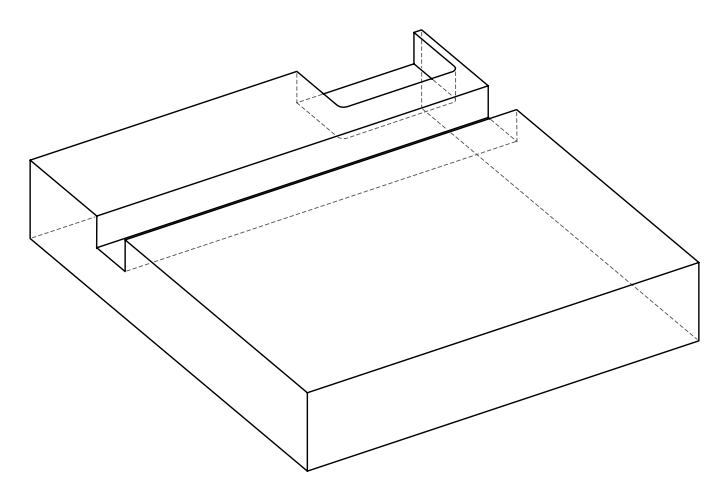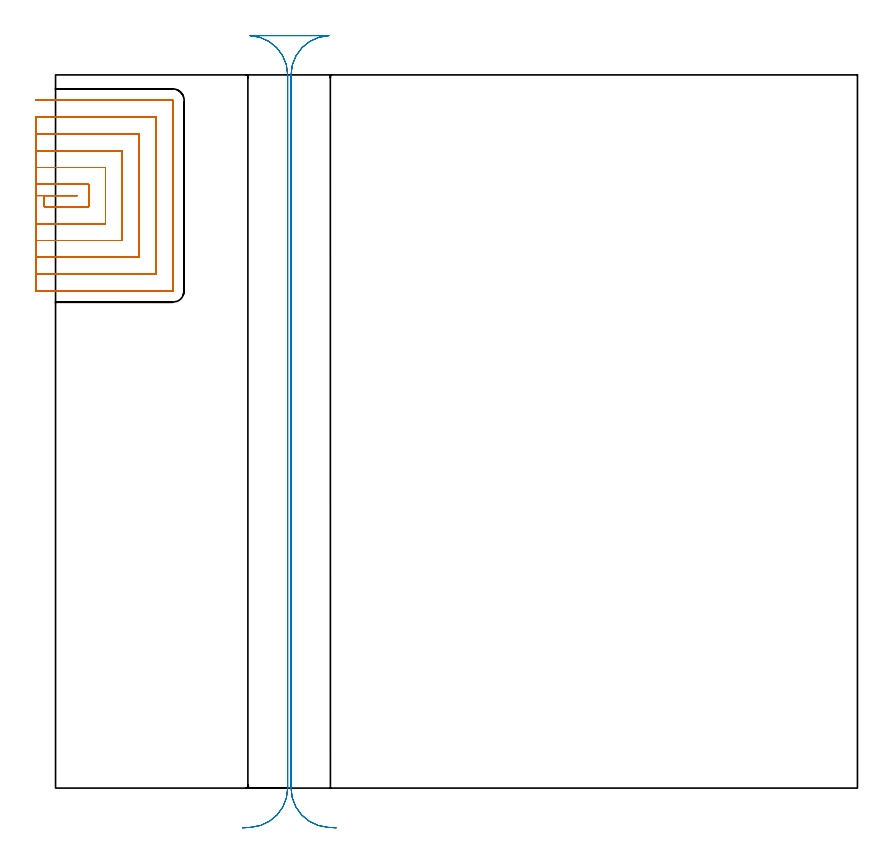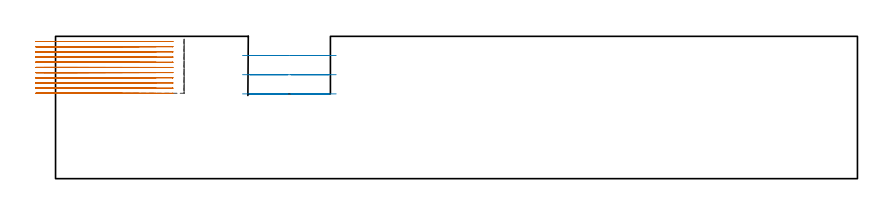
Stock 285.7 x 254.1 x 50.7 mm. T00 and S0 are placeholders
(PLAN: 2 operations, 1 tool changes, 27.5 min)
(1 MILL_SLOT | SLOT_PARTIAL_RECTANGULAR | NXT0201_009 | Follow Part, ap 2, ae 75% | 23.73 min | 70523 mm3)
(2 MILL_RECTANGULAR_SLOT | SLOT_RECTANGULAR | UGT0201_006 | Follow Part, ap 7, ae 75% | 3.81 min | 152124 mm3)
(TOOL NXT0201_009 | ENDMILL 8mm [2P460-0800-NA 1630] | D8 FL26 Z6)
(TOOL UGT0201_006 | End Mill 28 mm | D28 FL25 Z2)
(OP 1 MILL_SLOT)
G17 G21 G94 G90
T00 M6
G54
G17 G0 G90 X-7. Y211.1 S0 M3
G43 Z60.7 H1
Z48.854
G94 G1 X-4. F250.
X7.8 F500.
X-4.
Y207.1
X11.8
Y215.1
X-4.
X-7. F250.
Y201.1
X-4.
X17.8 F500.
Y221.1
X-4.
X-7. F250.
Y195.1
X-4.
X23.8 F500.
Y227.1
X-4.
X-7. F250.
Y189.1
X-4.
X29.8 F500.
Y233.1
X-4.
X-7. F250.
Y183.1
X-4.
X35.8 F500.
Y239.1
X-4.
X-7. F250.
Y177.1
X-4.
X41.7 F500.
X41.755 Y177.105
X41.795 Y177.145
X41.8 Y177.2
Y245.
X41.795 Y245.055
X41.755 Y245.095
X41.7 Y245.1
X-4.
X-7. F250.
G0 Y211.1 Z47.009
G1 X-4.
X7.8 F500.
X-4.
Y207.1
X11.8
Y215.1
X-4.
X-7. F250.
Y201.1
X-4.
X17.8 F500.
Y221.1
X-4.
X-7. F250.
Y195.1
X-4.
X23.8 F500.
Y227.1
X-4.
X-7. F250.
Y189.1
X-4.
X29.8 F500.
Y233.1
X-4.
X-7. F250.
Y183.1
X-4.
X35.8 F500.
Y239.1
X-4.
X-7. F250.
Y177.1
X-4.
X41.7 F500.
X41.755 Y177.105
X41.795 Y177.145
X41.8 Y177.2
Y245.
X41.795 Y245.055
X41.755 Y245.095
X41.7 Y245.1
X-4.
X-7. F250.
G0 Y211.1 Z45.164
G1 X-4.
X7.8 F500.
X-4.
Y207.1
X11.8
Y215.1
X-4.
X-7. F250.
Y201.1
X-4.
X17.8 F500.
Y221.1
X-4.
X-7. F250.
Y195.1
X-4.
X23.8 F500.
Y227.1
X-4.
X-7. F250.
Y189.1
X-4.
X29.8 F500.
Y233.1
X-4.
X-7. F250.
Y183.1
X-4.
X35.8 F500.
Y239.1
X-4.
X-7. F250.
Y177.1
X-4.
X41.7 F500.
X41.755 Y177.105
X41.795 Y177.145
X41.8 Y177.2
Y245.
X41.795 Y245.055
X41.755 Y245.095
X41.7 Y245.1
X-4.
X-7. F250.
G0 Y211.1 Z43.318
G1 X-4.
X7.8 F500.
X-4.
Y207.1
X11.8
Y215.1
X-4.
X-7. F250.
Y201.1
X-4.
X17.8 F500.
Y221.1
X-4.
X-7. F250.
Y195.1
X-4.
X23.8 F500.
Y227.1
X-4.
X-7. F250.
Y189.1
X-4.
X29.8 F500.
Y233.1
X-4.
X-7. F250.
Y183.1
X-4.
X35.8 F500.
Y239.1
X-4.
X-7. F250.
Y177.1
X-4.
X41.7 F500.
X41.755 Y177.105
X41.795 Y177.145
X41.8 Y177.2
Y245.
X41.795 Y245.055
X41.755 Y245.095
X41.7 Y245.1
X-4.
X-7. F250.
G0 Y211.1 Z41.473
G1 X-4.
X7.8 F500.
X-4.
Y207.1
X11.8
Y215.1
X-4.
X-7. F250.
Y201.1
X-4.
X17.8 F500.
Y221.1
X-4.
X-7. F250.
Y195.1
X-4.
X23.8 F500.
Y227.1
X-4.
X-7. F250.
Y189.1
X-4.
X29.8 F500.
Y233.1
X-4.
X-7. F250.
Y183.1
X-4.
X35.8 F500.
Y239.1
X-4.
X-7. F250.
Y177.1
X-4.
X41.7 F500.
X41.755 Y177.105
X41.795 Y177.145
X41.8 Y177.2
Y245.
X41.795 Y245.055
X41.755 Y245.095
X41.7 Y245.1
X-4.
X-7. F250.
G0 Y211.1 Z39.627
G1 X-4.
X7.8 F500.
X-4.
Y207.1
X11.8
Y215.1
X-4.
X-7. F250.
Y201.1
X-4.
X17.8 F500.
Y221.1
X-4.
X-7. F250.
Y195.1
X-4.
X23.8 F500.
Y227.1
X-4.
X-7. F250.
Y189.1
X-4.
X29.8 F500.
Y233.1
X-4.
X-7. F250.
Y183.1
X-4.
X35.8 F500.
Y239.1
X-4.
X-7. F250.
Y177.1
X-4.
X41.7 F500.
X41.755 Y177.105
X41.795 Y177.145
X41.8 Y177.2
Y245.
X41.795 Y245.055
X41.755 Y245.095
X41.7 Y245.1
X-4.
X-7. F250.
G0 Y211.1 Z37.782
G1 X-4.
X7.8 F500.
X-4.
Y207.1
X11.8
Y215.1
X-4.
X-7. F250.
Y201.1
X-4.
X17.8 F500.
Y221.1
X-4.
X-7. F250.
Y195.1
X-4.
X23.8 F500.
Y227.1
X-4.
X-7. F250.
Y189.1
X-4.
X29.8 F500.
Y233.1
X-4.
X-7. F250.
Y183.1
X-4.
X35.8 F500.
Y239.1
X-4.
X-7. F250.
Y177.1
X-4.
X41.7 F500.
X41.755 Y177.105
X41.795 Y177.145
X41.8 Y177.2
Y245.
X41.795 Y245.055
X41.755 Y245.095
X41.7 Y245.1
X-4.
X-7. F250.
G0 Y211.1 Z35.936
G1 X-4.
X7.8 F500.
X-4.
Y207.1
X11.8
Y215.1
X-4.
X-7. F250.
Y201.1
X-4.
X17.8 F500.
Y221.1
X-4.
X-7. F250.
Y195.1
X-4.
X23.8 F500.
Y227.1
X-4.
X-7. F250.
Y189.1
X-4.
X29.8 F500.
Y233.1
X-4.
X-7. F250.
Y183.1
X-4.
X35.8 F500.
Y239.1
X-4.
X-7. F250.
Y177.1
X-4.
X41.7 F500.
X41.755 Y177.105
X41.795 Y177.145
X41.8 Y177.2
Y245.
X41.795 Y245.055
X41.755 Y245.095
X41.7 Y245.1
X-4.
X-7. F250.
G0 Y211.1 Z34.091
G1 X-4.
X7.8 F500.
X-4.
Y207.1
X11.8
Y215.1
X-4.
X-7. F250.
Y201.1
X-4.
X17.8 F500.
Y221.1
X-4.
X-7. F250.
Y195.1
X-4.
X23.8 F500.
Y227.1
X-4.
X-7. F250.
Y189.1
X-4.
X29.8 F500.
Y233.1
X-4.
X-7. F250.
Y183.1
X-4.
X35.8 F500.
Y239.1
X-4.
X-7. F250.
Y177.1
X-4.
X41.7 F500.
X41.755 Y177.105
X41.795 Y177.145
X41.8 Y177.2
Y245.
X41.795 Y245.055
X41.755 Y245.095
X41.7 Y245.1
X-4.
X-7. F250.
G0 Y211.1 Z32.245
G1 X-4.
X7.8 F500.
X-4.
Y207.1
X11.8
Y215.1
X-4.
X-7. F250.
Y201.1
X-4.
X17.8 F500.
Y221.1
X-4.
X-7. F250.
Y195.1
X-4.
X23.8 F500.
Y227.1
X-4.
X-7. F250.
Y189.1
X-4.
X29.8 F500.
Y233.1
X-4.
X-7. F250.
Y183.1
X-4.
X35.8 F500.
Y239.1
X-4.
X-7. F250.
Y177.1
X-4.
X41.7 F500.
X41.755 Y177.105
X41.795 Y177.145
X41.8 Y177.2
Y245.
X41.795 Y245.055
X41.755 Y245.095
X41.7 Y245.1
X-4.
X-7. F250.
G0 Y211.1 Z30.4
G1 X-4.
X7.8 F500.
X-4.
Y207.1
X11.8
Y215.1
X-4.
X-7. F250.
Y201.1
X-4.
X17.8 F500.
Y221.1
X-4.
X-7. F250.
Y195.1
X-4.
X23.8 F500.
Y227.1
X-4.
X-7. F250.
Y189.1
X-4.
X29.8 F500.
Y233.1
X-4.
X-7. F250.
Y183.1
X-4.
X35.8 F500.
Y239.1
X-4.
X-7. F250.
Y177.1
X-4.
X41.7 F500.
X41.755 Y177.105
X41.795 Y177.145
X41.8 Y177.2
Y245.
X41.795 Y245.055
X41.755 Y245.095
X41.7 Y245.1
X-4.
X-7. F250.
G0 Z60.7
M5
M2
(OP 2 MILL_RECTANGULAR_SLOT)
G17 G21 G94 G90
T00 M6
G54
G17 G0 G90 X99.978 Y-14.166 S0 M3
G43 Z60.7 H0
Z43.867
G94 G1 X96.984 Y-13.97 F250.
G2 X83.9 Y0. R14. F500.
G1 Y254.1
G2 X97.371 Y268.09 R14.
G1 X69.229
G2 X82.7 Y254.1 R14.
G1 Y0.
G2 X69.616 Y-13.97 R14.
G1 X66.622 Y-14.166 F250.
G0 X99.978 Z37.033
G1 X96.984 Y-13.97
G2 X83.9 Y0. R14. F500.
G1 Y254.1
G2 X97.371 Y268.09 R14.
G1 X69.229
G2 X82.7 Y254.1 R14.
G1 Y0.
G2 X69.616 Y-13.97 R14.
G1 X66.622 Y-14.166 F250.
G0 X99.978 Z30.2
G1 X96.984 Y-13.97
G2 X83.9 Y0. R14. F500.
G1 Y254.1
G2 X97.371 Y268.09 R14.
G1 X69.229
G2 X82.7 Y254.1 R14.
G1 Y0.
G2 X69.616 Y-13.97 R14.
G1 X66.622 Y-14.166 F250.
G0 Z60.7
M5
M2
